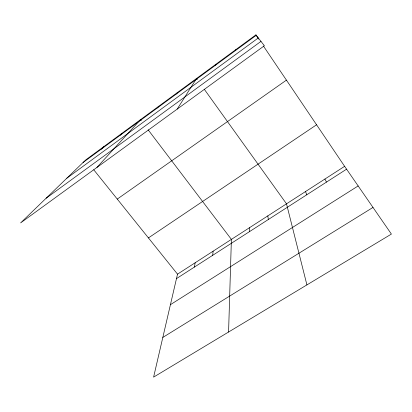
<?xml version="1.0" encoding="UTF-8"?>
<svg xmlns="http://www.w3.org/2000/svg" width="412" height="412" viewBox="0 0 412 412"><rect width="100%" height="100%" fill="white"/><g stroke="black" fill="none" stroke-linecap="round" stroke-linejoin="round"><path stroke-width="0.62" d="M228.578 332.026L231.395 239.382L148.155 129.832M235.674 50.419L235.726 49.687M212.685 255.316L213.122 251.176M194.423 267.069L195.164 262.763M344.617 166.33L177.515 274.15L153.599 377.124L391.4 234.078L344.617 166.33L263.423 46.046M215.517 65.225L215.95 64.221M177.196 109.108L196.545 78.481L197.286 79.521M176.346 93.998L177.5 92.479M157.312 107.975L158.805 106.214M96.918 167.452L140.456 119.701L141.223 120.711M119.748 135.569L121.895 133.339M101.223 149.18L103.68 146.724M255.883 34.876L85.794 159.866L20.6 222.918L264.38 45.742L255.883 34.876L258.757 39.13M83.039 162.534L256.228 35.319M66.806 178.231L258.293 37.956M46.103 198.254L260.976 41.391M117.271 199.084L286.433 80.134M148.428 237.915L316.576 124.79M176.48 278.61L346.58 169.172M170.429 304.664L358.157 185.941M162.817 337.433L372.999 207.432M93.74 169.77L177.515 274.15M204.357 89.373L286.505 203.822L306.919 284.898M324.898 179.05L326.484 182.099M305.529 191.549L306.749 194.794M267.815 215.883L268.341 219.508M249.451 227.733L249.646 231.539"/></g></svg>
